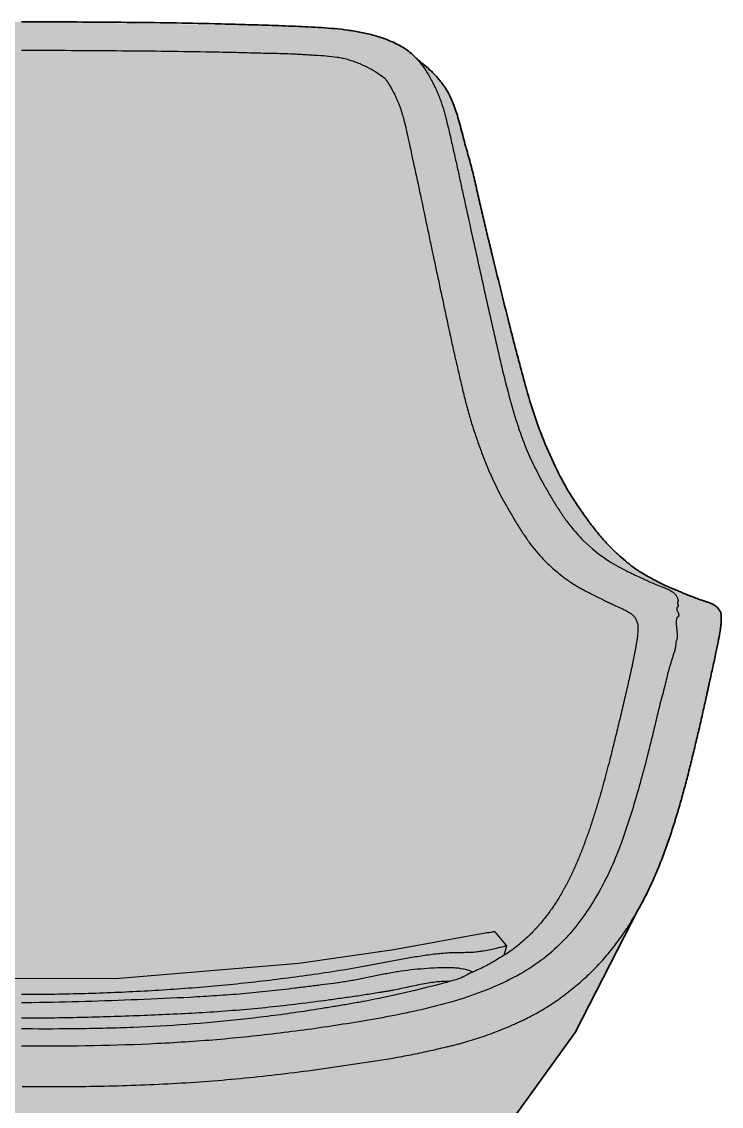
# Model space of a CAD drawing. Header units: millimetres. Extents: x 0 to 1796, y -1115 to 893.
# Drawn here: x 407.1 to 725.6, y 398.9 to 892.6 of the extents above; entities that cross this region are included whole.
import ezdxf

# ---------------------------------------------------------------- set-up
doc = ezdxf.new("R2010")
doc.units = ezdxf.units.MM
doc.layers.add('Blocks', color=7, linetype='Continuous')
doc.layers.add('Blocks$Fill', color=7, linetype='Continuous', true_color=0xffffff)
doc.layers.add('Blocks$Inner', color=7, linetype='Continuous', lineweight=25, true_color=0x007f00)
doc.layers.add('Blocks$Outline', color=7, linetype='Continuous', lineweight=35, true_color=0xff3f3f)

# ---------------------------------------------------------------- blocks, each defined once
blk = doc.blocks.new('Little Giraffe Lounge Chair Front')
at = {"layer": 'Blocks$Fill'}
blk.add_hatch(color=256, dxfattribs=at).paths.add_polyline_path([(676.35, 2.75), (676.36, 2.75), (676.36, 2.75), (676.36, 2.74), (676.36, 2.74), (676.36, 2.73), (676.36, 2.73), (676.36, 2.73), (676.36, 2.72), (676.36, 2.72), (676.36, 2.71), (676.36, 2.7), (676.36, 2.7), (676.36, 2.69), (676.36, 2.68), (676.36, 2.68), (676.35, 2.67), (676.35, 2.66), (676.35, 2.66), (676.35, 2.65), (676.34, 2.64), (676.34, 2.64), (676.34, 2.63), (676.34, 2.62), (676.33, 2.62), (676.33, 2.61), (676.32, 2.6), (676.32, 2.6), (676.32, 2.59), (676.31, 2.58), (676.31, 2.57), (676.3, 2.57), (676.29, 2.56), (676.29, 2.55), (676.28, 2.54), (676.27, 2.54), (676.27, 2.53), (676.25, 2.51), (676.24, 2.5), (676.22, 2.48), (676.2, 2.47), (676.18, 2.45), (676.16, 2.44), (676.14, 2.42), (676.12, 2.4), (676.1, 2.39), (676.07, 2.37), (676.02, 2.34), (675.96, 2.3), (675.9, 2.27), (675.83, 2.23), (675.76, 2.19), (675.68, 2.16), (675.51, 2.08), (675.32, 2), (675.11, 1.93), (674.89, 1.85), (674.65, 1.76), (674.11, 1.6), (673.52, 1.44), (672.87, 1.27), (672.19, 1.12), (671.48, 0.97), (670.03, 0.69), (668.6, 0.47), (667.46, 0.31), (666.27, 0.18), (665.1, 0.07), (663.98, 0), (663.2, -0.02), (662.84, -0.03), (662.51, -0.02), (662.19, -0.02), (661.91, 0), (661.65, 0.02), (661.53, 0.03), (661.41, 0.05), (661.3, 0.06), (661.21, 0.08), (661.11, 0.1), (661.03, 0.12), (660.99, 0.13), (660.95, 0.14), (660.91, 0.15), (660.88, 0.16), (660.84, 0.17), (660.81, 0.18), (660.78, 0.19), (660.75, 0.2), (660.73, 0.22), (660.7, 0.23), (660.69, 0.23), (660.68, 0.24), (660.67, 0.25), (660.66, 0.25), (660.65, 0.26), (660.64, 0.27), (660.63, 0.27), (660.62, 0.28), (660.61, 0.29), (660.61, 0.29), (660.6, 0.3), (660.59, 0.31), (660.58, 0.31), (660.58, 0.32), (660.57, 0.33), (660.57, 0.33), (660.57, 0.33), (660.56, 0.34), (660.56, 0.34), (660.56, 0.34), (660.56, 0.35), (660.55, 0.35), (660.55, 0.35), (660.55, 0.36), (660.55, 0.36), (660.54, 0.36), (660.54, 0.37), (660.54, 0.37), (660.54, 0.38), (660.54, 0.38), (660.54, 0.38), (660.53, 0.39), (660.53, 0.39), (660.53, 0.39), (660.53, 0.4), (660.53, 0.4), (660.53, 0.4), (660.53, 0.41), (660.53, 0.41), (660.53, 0.42), (660.53, 0.42), (660.53, 0.43), (660.52, 0.43), (612.18, 332.28), (611.31, 336.67), (610.09, 340.81), (608.57, 344.55), (606.85, 347.79), (604.98, 350.49), (603.07, 352.58), (601.21, 354.07), (597.88, 355.55), (596.31, 355.68), (594.47, 355.21), (530.4, 335.36), (576.87, 335.38), (579.06, 335.55), (582.5, 335.29), (586.96, 334.08), (592.66, 330.92), (598, 325.86), (602.65, 318.91), (606.31, 310.17), (608.65, 300.1), (653.67, 3.17), (653.67, 3.16), (653.67, 3.15), (653.67, 3.14), (653.67, 3.13), (653.67, 3.12), (653.67, 3.11), (653.67, 3.1), (653.67, 3.1), (653.67, 3.09), (653.67, 3.08), (653.67, 3.07), (653.67, 3.06), (653.67, 3.05), (653.66, 3.04), (653.66, 3.03), (653.66, 3.02), (653.66, 3.01), (653.65, 3), (653.65, 2.99), (653.65, 2.98), (653.64, 2.97), (653.64, 2.96), (653.63, 2.95), (653.63, 2.94), (653.62, 2.93), (653.62, 2.92), (653.61, 2.91), (653.61, 2.9), (653.6, 2.89), (653.59, 2.88), (653.58, 2.86), (653.57, 2.84), (653.55, 2.82), (653.53, 2.8), (653.51, 2.78), (653.49, 2.76), (653.47, 2.73), (653.45, 2.71), (653.43, 2.69), (653.4, 2.67), (653.38, 2.65), (653.35, 2.62), (653.32, 2.6), (653.27, 2.55), (653.2, 2.51), (653.13, 2.46), (653.06, 2.41), (652.98, 2.36), (652.89, 2.32), (652.81, 2.27), (652.71, 2.22), (652.51, 2.12), (652.29, 2.02), (652.05, 1.91), (651.79, 1.81), (651.52, 1.71), (651.23, 1.61), (650.93, 1.51), (650.29, 1.32), (649.6, 1.13), (648.89, 0.96), (648.16, 0.8), (647.43, 0.65), (646.71, 0.52), (646, 0.41), (644.79, 0.24), (643.52, 0.11), (642.9, 0.07), (642.3, 0.03), (641.75, 0.01), (641.25, 0), (640.91, 0), (640.58, 0.01), (640.25, 0.02), (639.94, 0.04), (639.63, 0.07), (639.35, 0.11), (639.21, 0.13), (639.08, 0.15), (638.95, 0.18), (638.84, 0.2), (638.72, 0.23), (638.61, 0.26), (638.51, 0.29), (638.42, 0.32), (638.38, 0.33), (638.33, 0.35), (638.29, 0.37), (638.25, 0.38), (638.22, 0.4), (638.18, 0.42), (638.15, 0.44), (638.12, 0.46), (638.09, 0.47), (638.06, 0.49), (638.05, 0.5), (638.03, 0.51), (638.02, 0.52), (638.01, 0.53), (638, 0.54), (637.99, 0.55), (637.97, 0.56), (637.96, 0.57), (637.95, 0.58), (637.94, 0.59), (637.94, 0.6), (637.93, 0.61), (637.92, 0.62), (637.91, 0.63), (637.9, 0.64), (637.9, 0.65), (637.89, 0.66), (637.89, 0.67), (637.88, 0.68), (637.88, 0.69), (637.87, 0.69), (637.87, 0.7), (637.87, 0.7), (637.87, 0.71), (637.86, 0.71), (637.86, 0.72), (637.86, 0.72), (637.86, 0.73), (637.86, 0.73), (637.86, 0.74), (637.85, 0.74), (637.85, 0.75), (637.85, 0.75), (637.85, 0.76), (637.85, 0.76), (637.85, 0.77), (592.83, 297.7), (591.4, 304.23), (589.23, 310), (587.59, 313.02), (585.82, 315.49), (584.03, 317.35), (582.3, 318.62), (579.16, 319.43), (577.68, 319.44), (498.82, 319.37), (498.71, 319.37), (498.59, 319.37), (498.47, 319.38), (498.36, 319.39), (498.24, 319.4), (498.13, 319.41), (498.01, 319.43), (497.9, 319.45), (497.73, 319.48), (497.57, 319.52), (497.47, 319.54), (497.37, 319.57), (497.28, 319.6), (497.18, 319.63), (497.08, 319.66), (496.99, 319.7), (496.89, 319.73), (496.8, 319.77), (496.7, 319.81), (496.61, 319.85), (496.51, 319.89), (496.42, 319.94), (496.23, 320.04), (496.04, 320.14), (495.86, 320.25), (495.67, 320.37), (495.49, 320.5), (495.31, 320.63), (495.13, 320.77), (494.95, 320.92), (494.77, 321.08), (494.59, 321.24), (494.36, 321.17), (494.21, 321.12), (494.06, 321.08), (493.91, 321.04), (493.75, 321), (493.6, 320.97), (493.45, 320.94), (493.29, 320.91), (493.14, 320.89), (492.98, 320.87), (492.83, 320.85), (492.67, 320.83), (492.52, 320.82), (492.36, 320.81), (492.21, 320.81), (492.05, 320.8), (491.9, 320.8), (491.65, 320.81), (491.39, 320.83), (491.13, 320.85), (490.88, 320.88), (490.62, 320.92), (490.36, 320.97), (490.11, 321.03), (489.86, 321.09), (489.69, 321.14), (489.52, 321.19), (489.35, 321.25), (489.17, 321.31), (488.91, 321.41), (488.66, 321.52), (488.41, 321.64), (488.16, 321.77), (487.8, 321.99), (487.65, 322.08), (487.5, 322.18), (487.36, 322.28), (487.21, 322.38), (487.07, 322.49), (486.92, 322.61), (486.63, 322.85), (486.48, 322.98), (486.34, 323.11), (486.19, 323.25), (486.05, 323.4), (485.91, 323.55), (485.77, 323.71), (485.64, 323.87), (485.51, 324.03), (485.38, 324.2), (485.26, 324.36), (485.14, 324.53), (485.03, 324.7), (484.93, 324.87), (484.83, 325.04), (484.74, 325.21), (484.62, 325.43), (484.52, 325.65), (484.41, 325.88), (484.32, 326.12), (484.23, 326.36), (484.15, 326.61), (484.07, 326.86), (484.01, 327.12), (483.95, 327.38), (483.9, 327.65), (483.85, 327.92), (483.82, 328.19), (483.8, 328.46), (483.78, 328.74), (483.78, 329.02), (483.78, 329.3), (483.74, 329.62), (483.71, 329.93), (483.7, 330.24), (483.69, 330.56), (483.69, 330.87), (483.71, 331.18), (483.73, 331.49), (483.76, 331.8), (483.8, 332.1), (483.85, 332.4), (483.91, 332.7), (483.98, 332.99), (484.05, 333.28), (484.14, 333.56), (484.22, 333.84), (484.32, 334.11), (407.02, 334.05), (329.72, 334.11), (329.82, 333.84), (329.91, 333.56), (329.99, 333.28), (330.06, 332.99), (330.13, 332.7), (330.19, 332.4), (330.24, 332.1), (330.28, 331.8), (330.31, 331.49), (330.34, 331.18), (330.35, 330.87), (330.35, 330.56), (330.35, 330.24), (330.33, 329.93), (330.3, 329.62), (330.26, 329.3), (330.27, 329.02), (330.26, 328.74), (330.25, 328.46), (330.22, 328.19), (330.19, 327.92), (330.15, 327.65), (330.1, 327.38), (330.04, 327.12), (329.97, 326.86), (329.89, 326.61), (329.81, 326.36), (329.72, 326.12), (329.63, 325.88), (329.53, 325.65), (329.42, 325.43), (329.31, 325.21), (329.21, 325.04), (329.12, 324.87), (329.01, 324.7), (328.9, 324.53), (328.78, 324.36), (328.66, 324.2), (328.54, 324.03), (328.41, 323.87), (328.27, 323.71), (328.13, 323.55), (327.99, 323.4), (327.85, 323.25), (327.7, 323.11), (327.56, 322.98), (327.41, 322.85), (327.12, 322.61), (326.98, 322.49), (326.83, 322.38), (326.69, 322.28), (326.54, 322.18), (326.39, 322.08), (326.25, 321.99), (325.88, 321.77), (325.63, 321.64), (325.38, 321.52), (325.13, 321.41), (324.87, 321.31), (324.69, 321.25), (324.52, 321.19), (324.35, 321.14), (324.18, 321.09), (323.93, 321.03), (323.68, 320.97), (323.42, 320.92), (323.17, 320.88), (322.91, 320.85), (322.65, 320.83), (322.4, 320.81), (322.14, 320.8), (321.99, 320.8), (321.84, 320.81), (321.68, 320.81), (321.53, 320.82), (321.37, 320.83), (321.22, 320.85), (321.06, 320.87), (320.91, 320.89), (320.75, 320.91), (320.6, 320.94), (320.44, 320.97), (320.29, 321), (320.14, 321.04), (319.98, 321.08), (319.83, 321.12), (319.68, 321.17), (319.45, 321.24), (319.27, 321.08), (319.09, 320.92), (318.91, 320.77), (318.73, 320.63), (318.55, 320.5), (318.37, 320.37), (318.18, 320.25), (318, 320.14), (317.81, 320.04), (317.63, 319.94), (317.53, 319.89), (317.44, 319.85), (317.34, 319.81), (317.25, 319.77), (317.15, 319.73), (317.06, 319.7), (316.96, 319.66), (316.86, 319.63), (316.77, 319.6), (316.67, 319.57), (316.57, 319.54), (316.48, 319.52), (316.31, 319.48), (316.15, 319.45), (316.03, 319.43), (315.92, 319.41), (315.8, 319.4), (315.68, 319.39), (315.57, 319.38), (315.45, 319.37), (315.34, 319.37), (315.22, 319.37), (236.36, 319.44), (234.89, 319.43), (231.74, 318.62), (230.01, 317.35), (228.22, 315.49), (226.46, 313.02), (224.82, 310), (222.64, 304.23), (221.21, 297.7), (176.19, 0.77), (176.19, 0.76), (176.19, 0.76), (176.19, 0.75), (176.19, 0.75), (176.19, 0.74), (176.19, 0.74), (176.18, 0.73), (176.18, 0.73), (176.18, 0.72), (176.18, 0.72), (176.18, 0.71), (176.18, 0.71), (176.17, 0.7), (176.17, 0.7), (176.17, 0.69), (176.17, 0.69), (176.16, 0.68), (176.16, 0.67), (176.15, 0.66), (176.14, 0.65), (176.14, 0.64), (176.13, 0.63), (176.12, 0.62), (176.12, 0.61), (176.11, 0.6), (176.1, 0.59), (176.09, 0.58), (176.08, 0.57), (176.07, 0.56), (176.06, 0.55), (176.05, 0.54), (176.03, 0.53), (176.02, 0.52), (176.01, 0.51), (176, 0.5), (175.98, 0.49), (175.96, 0.47), (175.93, 0.46), (175.89, 0.44), (175.86, 0.42), (175.83, 0.4), (175.79, 0.38), (175.75, 0.37), (175.71, 0.35), (175.67, 0.33), (175.62, 0.32), (175.53, 0.29), (175.43, 0.26), (175.32, 0.23), (175.21, 0.2), (175.09, 0.18), (174.96, 0.15), (174.83, 0.13), (174.7, 0.11), (174.41, 0.07), (174.11, 0.04), (173.79, 0.02), (173.46, 0.01), (173.13, 0), (172.79, 0), (172.29, 0.01), (171.74, 0.03), (171.15, 0.07), (170.53, 0.11), (169.26, 0.24), (168.05, 0.41), (167.34, 0.52), (166.61, 0.65), (165.88, 0.8), (165.15, 0.96), (164.44, 1.13), (163.76, 1.32), (163.11, 1.51), (162.81, 1.61), (162.52, 1.71), (162.25, 1.81), (161.99, 1.91), (161.75, 2.02), (161.53, 2.12), (161.33, 2.22), (161.24, 2.27), (161.15, 2.32), (161.06, 2.36), (160.99, 2.41), (160.91, 2.46), (160.84, 2.51), (160.78, 2.55), (160.72, 2.6), (160.69, 2.62), (160.66, 2.65), (160.64, 2.67), (160.61, 2.69), (160.59, 2.71), (160.57, 2.73), (160.55, 2.76), (160.53, 2.78), (160.51, 2.8), (160.49, 2.82), (160.48, 2.84), (160.46, 2.86), (160.45, 2.88), (160.44, 2.89), (160.44, 2.9), (160.43, 2.91), (160.42, 2.92), (160.42, 2.93), (160.41, 2.94), (160.41, 2.95), (160.41, 2.96), (160.4, 2.97), (160.4, 2.98), (160.39, 2.99), (160.39, 3), (160.39, 3.01), (160.38, 3.02), (160.38, 3.03), (160.38, 3.04), (160.38, 3.05), (160.38, 3.06), (160.37, 3.07), (160.37, 3.08), (160.37, 3.09), (160.37, 3.1), (160.37, 3.1), (160.37, 3.11), (160.37, 3.12), (160.37, 3.13), (160.37, 3.14), (160.37, 3.15), (160.37, 3.16), (160.37, 3.17), (205.39, 300.1), (207.73, 310.17), (211.39, 318.91), (216.04, 325.86), (221.38, 330.92), (227.08, 334.08), (231.54, 335.29), (234.98, 335.55), (237.17, 335.38), (283.64, 335.36), (219.57, 355.21), (217.73, 355.68), (216.17, 355.55), (212.83, 354.07), (210.97, 352.58), (209.07, 350.49), (207.19, 347.79), (205.47, 344.55), (203.96, 340.81), (202.73, 336.67), (201.87, 332.28), (153.52, 0.43), (153.52, 0.43), (153.52, 0.42), (153.52, 0.42), (153.51, 0.41), (153.51, 0.41), (153.51, 0.4), (153.51, 0.4), (153.51, 0.4), (153.51, 0.39), (153.51, 0.39), (153.51, 0.39), (153.51, 0.38), (153.5, 0.38), (153.5, 0.38), (153.5, 0.37), (153.5, 0.37), (153.5, 0.36), (153.5, 0.36), (153.49, 0.36), (153.49, 0.35), (153.49, 0.35), (153.49, 0.35), (153.48, 0.34), (153.48, 0.34), (153.48, 0.34), (153.48, 0.33), (153.47, 0.33), (153.47, 0.33), (153.47, 0.32), (153.46, 0.31), (153.45, 0.31), (153.44, 0.3), (153.44, 0.29), (153.43, 0.29), (153.42, 0.28), (153.41, 0.27), (153.4, 0.27), (153.39, 0.26), (153.38, 0.25), (153.37, 0.25), (153.36, 0.24), (153.35, 0.23), (153.34, 0.23), (153.31, 0.22), (153.29, 0.2), (153.26, 0.19), (153.23, 0.18), (153.2, 0.17), (153.17, 0.16), (153.13, 0.15), (153.09, 0.14), (153.06, 0.13), (153.02, 0.12), (152.93, 0.1), (152.84, 0.08), (152.74, 0.06), (152.63, 0.05), (152.52, 0.03), (152.4, 0.02), (152.14, 0), (151.85, -0.02), (151.53, -0.02), (151.2, -0.03), (150.84, -0.02), (150.06, 0), (148.95, 0.07), (147.77, 0.18), (146.59, 0.31), (145.44, 0.47), (144.01, 0.69), (142.56, 0.97), (141.85, 1.12), (141.17, 1.27), (140.53, 1.44), (139.93, 1.6), (139.4, 1.76), (139.15, 1.85), (138.93, 1.93), (138.72, 2), (138.53, 2.08), (138.36, 2.16), (138.29, 2.19), (138.21, 2.23), (138.15, 2.27), (138.08, 2.3), (138.02, 2.34), (137.97, 2.37), (137.95, 2.39), (137.92, 2.4), (137.9, 2.42), (137.88, 2.44), (137.86, 2.45), (137.84, 2.47), (137.82, 2.48), (137.8, 2.5), (137.79, 2.51), (137.77, 2.53), (137.77, 2.54), (137.76, 2.54), (137.75, 2.55), (137.75, 2.56), (137.74, 2.57), (137.74, 2.57), (137.73, 2.58), (137.73, 2.59), (137.72, 2.6), (137.72, 2.6), (137.71, 2.61), (137.71, 2.62), (137.71, 2.62), (137.7, 2.63), (137.7, 2.64), (137.7, 2.64), (137.7, 2.65), (137.69, 2.66), (137.69, 2.66), (137.69, 2.67), (137.69, 2.68), (137.69, 2.68), (137.69, 2.69), (137.68, 2.7), (137.68, 2.7), (137.68, 2.71), (137.68, 2.72), (137.68, 2.72), (137.68, 2.73), (137.68, 2.73), (137.68, 2.73), (137.69, 2.74), (137.69, 2.74), (137.69, 2.75), (137.69, 2.75), (137.69, 2.75), (186.01, 334.43), (188.27, 344.34), (191.76, 352.93), (196.15, 359.93), (201.14, 365.24), (206.64, 368.97), (208.6, 369.69), (187.7, 387.3), (155.03, 432.48), (126.27, 488.47), (124.95, 490.87), (123.27, 494.06), (120.96, 498.79), (118.6, 504.03), (117.15, 507.48), (114.49, 514.3), (113.26, 517.7), (110.94, 524.53), (107.68, 535.1), (104.78, 545.56), (97.88, 573.89), (90.48, 607.45), (89.49, 612.46), (89.14, 614.42), (88.89, 616.05), (88.72, 617.41), (88.61, 618.55), (88.54, 619.51), (88.51, 620.35), (88.49, 621.85), (88.49, 622.19), (88.5, 622.35), (88.5, 622.5), (88.51, 622.64), (88.53, 622.77), (88.54, 622.89), (88.56, 623.01), (88.57, 623.12), (88.59, 623.22), (88.62, 623.31), (88.64, 623.4), (88.65, 623.44), (88.67, 623.48), (88.68, 623.52), (88.69, 623.56), (88.71, 623.6), (88.72, 623.63), (88.74, 623.67), (88.75, 623.7), (88.78, 623.77), (88.82, 623.83), (88.85, 623.89), (88.88, 623.94), (89.16, 624.38), (89.23, 624.49), (89.3, 624.61), (89.5, 624.98), (89.58, 625.1), (89.65, 625.22), (89.72, 625.33), (89.8, 625.44), (89.88, 625.54), (89.96, 625.64), (90.05, 625.74), (90.13, 625.84), (90.22, 625.93), (90.31, 626.02), (90.4, 626.11), (90.49, 626.2), (90.59, 626.28), (90.69, 626.37), (90.79, 626.45), (90.99, 626.61), (91.21, 626.76), (91.43, 626.92), (91.54, 626.99), (91.66, 627.06), (91.78, 627.13), (91.9, 627.2), (92.03, 627.27), (92.15, 627.33), (92.97, 627.71), (93.56, 627.98), (93.88, 628.11), (94.04, 628.18), (94.21, 628.24), (94.56, 628.36), (96.1, 628.87), (98.94, 629.82), (99.48, 630.01), (103.91, 631.69), (104.66, 631.99), (107.96, 633.44), (112.01, 635.11), (113.13, 635.61), (114.3, 636.15), (116.77, 637.36), (119.46, 638.76), (122.39, 640.37), (123.93, 641.26), (125.51, 642.24), (127.14, 643.31), (127.96, 643.88), (128.79, 644.49), (129.63, 645.12), (130.47, 645.78), (132.17, 647.18), (133.91, 648.7), (135.69, 650.31), (137.51, 652.03), (139.36, 653.85), (141.21, 655.79), (143.07, 657.84), (144.91, 660.02), (146.72, 662.31), (150.36, 667.19), (152.2, 669.77), (154.02, 672.45), (155.83, 675.22), (157.6, 678.08), (159.31, 681.03), (160.97, 684.06), (162.58, 687.17), (164.15, 690.35), (167.16, 696.91), (170.01, 703.71), (171.36, 707.2), (172.65, 710.74), (173.87, 714.34), (175.03, 717.98), (177.2, 725.38), (194.69, 794.36), (202, 825.48), (203.54, 831.24), (207.25, 844.95), (208.35, 848.91), (208.95, 850.86), (209.58, 852.77), (210.27, 854.65), (210.63, 855.57), (211, 856.48), (211.39, 857.37), (211.8, 858.25), (212.22, 859.12), (212.66, 859.97), (213.12, 860.8), (213.6, 861.61), (214.1, 862.4), (214.62, 863.17), (215.17, 863.93), (215.73, 864.67), (216.31, 865.41), (216.9, 866.14), (217.51, 866.85), (218.14, 867.56), (218.78, 868.26), (219.44, 868.95), (220.33, 869.85), (221.25, 870.73), (221.97, 871.39), (222.69, 872.03), (224.19, 873.29), (225.38, 874.23), (226.61, 875.15), (227.2, 875.8), (227.83, 876.45), (228.39, 876.99), (228.97, 877.53), (229.57, 878.06), (230.2, 878.58), (230.84, 879.08), (231.5, 879.56), (232.17, 880.03), (232.84, 880.48), (233.5, 880.9), (234.17, 881.3), (234.83, 881.67), (235.5, 882.03), (236.82, 882.71), (238.14, 883.33), (239.47, 883.9), (240.81, 884.44), (242.17, 884.95), (243.55, 885.42), (244.96, 885.87), (246.39, 886.29), (247.85, 886.68), (249.33, 887.05), (250.83, 887.4), (252.35, 887.71), (255.39, 888.27), (258.42, 888.72), (261.43, 889.09), (264.43, 889.4), (270.46, 889.87), (294.53, 890.92), (407.02, 892.57), (525.58, 890.71), (543.58, 889.87), (549.61, 889.4), (552.61, 889.09), (555.62, 888.72), (558.66, 888.27), (561.7, 887.71), (563.21, 887.4), (564.71, 887.05), (566.19, 886.68), (567.65, 886.29), (569.08, 885.87), (570.49, 885.42), (571.87, 884.95), (573.23, 884.44), (574.57, 883.9), (575.9, 883.33), (577.23, 882.71), (578.55, 882.03), (579.21, 881.67), (579.87, 881.3), (580.54, 880.9), (581.21, 880.48), (581.88, 880.03), (582.54, 879.56), (583.2, 879.08), (583.85, 878.58), (584.47, 878.06), (585.07, 877.53), (585.66, 876.99), (586.22, 876.45), (586.84, 875.8), (587.44, 875.15), (588.66, 874.23), (589.86, 873.29), (591.35, 872.03), (592.07, 871.39), (592.79, 870.73), (593.71, 869.85), (594.61, 868.95), (595.26, 868.26), (595.91, 867.56), (596.53, 866.85), (597.14, 866.14), (597.74, 865.41), (598.32, 864.67), (598.88, 863.93), (599.42, 863.17), (599.94, 862.4), (600.44, 861.61), (600.92, 860.8), (601.38, 859.97), (601.82, 859.12), (602.25, 858.25), (602.65, 857.37), (603.04, 856.48), (603.42, 855.57), (603.78, 854.65), (604.46, 852.77), (605.09, 850.86), (605.69, 848.91), (606.8, 844.95), (611.04, 829.33), (612.04, 825.48), (630.78, 748.09), (636.84, 725.38), (639.01, 717.98), (640.17, 714.34), (641.39, 710.74), (642.68, 707.2), (644.03, 703.71), (646.89, 696.91), (649.9, 690.35), (651.46, 687.17), (653.07, 684.06), (654.73, 681.03), (656.44, 678.08), (658.21, 675.22), (660.02, 672.45), (661.85, 669.77), (665.51, 664.7), (667.32, 662.31), (669.14, 660.02), (670.98, 657.84), (672.83, 655.79), (674.69, 653.85), (676.53, 652.03), (678.35, 650.31), (680.13, 648.7), (681.87, 647.18), (683.57, 645.78), (684.41, 645.12), (685.25, 644.49), (686.08, 643.88), (686.9, 643.31), (688.53, 642.24), (690.12, 641.26), (691.66, 640.37), (694.58, 638.76), (697.27, 637.36), (699.74, 636.15), (700.91, 635.61), (702.03, 635.11), (706.08, 633.44), (709.38, 631.99), (710.13, 631.69), (714.57, 630.01), (715.1, 629.82), (718.35, 628.73), (719.49, 628.36), (719.83, 628.24), (720, 628.18), (720.16, 628.11), (720.48, 627.98), (721.62, 627.46), (721.89, 627.33), (722.02, 627.27), (722.14, 627.2), (722.26, 627.13), (722.38, 627.06), (722.5, 626.99), (722.61, 626.92), (722.84, 626.76), (723.05, 626.61), (723.25, 626.45), (723.35, 626.37), (723.45, 626.28), (723.55, 626.2), (723.64, 626.11), (723.73, 626.02), (723.82, 625.93), (723.91, 625.84), (724, 625.74), (724.08, 625.64), (724.16, 625.54), (724.24, 625.44), (724.32, 625.33), (724.39, 625.22), (724.47, 625.1), (724.54, 624.98), (724.74, 624.61), (724.81, 624.49), (724.88, 624.38), (725.16, 623.94), (725.19, 623.89), (725.23, 623.83), (725.26, 623.77), (725.29, 623.7), (725.3, 623.67), (725.32, 623.63), (725.33, 623.6), (725.35, 623.56), (725.36, 623.52), (725.38, 623.48), (725.39, 623.44), (725.4, 623.4), (725.43, 623.31), (725.45, 623.22), (725.47, 623.12), (725.49, 623.01), (725.5, 622.89), (725.52, 622.77), (725.53, 622.64), (725.54, 622.5), (725.55, 622.35), (725.55, 622.19), (725.54, 621.11), (725.53, 620.35), (725.5, 619.51), (725.44, 618.55), (725.33, 617.41), (725.15, 616.05), (724.9, 614.42), (724.56, 612.46), (718.52, 584.37), (711.05, 552.5), (707.37, 538.61), (704.21, 528), (703.1, 524.53), (700.79, 517.7), (698.26, 510.9), (696.18, 505.76), (693.92, 500.62), (692.37, 497.31), (690.77, 494.06), (689.1, 490.87), (687.78, 488.47), (659.01, 432.48), (626.34, 387.3), (605.45, 369.69), (607.4, 368.97), (612.9, 365.24), (617.9, 359.93), (622.28, 352.93), (625.77, 344.34), (628.03, 334.43)], flags=0)
at = {"layer": 'Blocks$Inner'}
for p, q in [((622.4, 478.36), (627.73, 471.99)), ((627.73, 471.96), (626.59, 467.62))]:
    blk.add_line(p, q, dxfattribs=at)
for points in [[(693.08, 498.79), (659.01, 432.48), (626.34, 387.3), (605.45, 369.69)], [(619.71, 478.06), (576.52, 470.09), (533.26, 463.86), (449.58, 456.98), (407.02, 457.03), (364.46, 456.98), (280.79, 463.86), (237.53, 470.09), (194.33, 478.06)]]:
    blk.add_lwpolyline(points, dxfattribs=at)
for points in [[(407.02, 892.57), (409.48, 892.56), (411.93, 892.55), (414.39, 892.54)], [(407.02, 879.68), (409.39, 879.67), (411.75, 879.65), (414.13, 879.62)], [(588.22, 874.24), (589.24, 873), (591.15, 870.33), (592.65, 867.7), (593.37, 866.37)], [(593.37, 866.37), (593.76, 865.65), (594.47, 864.28), (595.46, 862.25), (596.4, 860.19), (597.02, 858.73), (597.33, 857.93)], [(575.94, 861.2), (576.52, 860.09), (577.63, 857.82), (578.64, 855.43), (579.12, 854.21)], [(600.13, 848.82), (600.16, 848.71), (600.22, 848.5), (600.28, 848.28), (600.3, 848.17)], [(705.91, 626.7), (705.92, 626.64), (705.92, 626.51), (705.87, 626.39), (705.84, 626.32)], [(687.53, 617.96), (687.55, 617.72), (687.58, 617.24), (687.6, 616.72), (687.61, 616.45)], [(705.47, 621.59), (705.29, 621.3), (705.04, 620.64), (704.98, 619.91), (704.98, 619.52)], [(704.98, 619.52), (705, 618.52), (705.22, 616.51), (705.41, 614.42), (705.46, 613.33)], [(687.51, 614.61), (687.48, 614.23), (687.42, 613.44), (687.34, 612.6), (687.29, 612.17)], [(703.86, 605.05), (703.74, 604.55), (703.46, 603.52), (702.93, 601.86), (702.35, 600.16), (702.03, 599.04), (701.87, 598.49)], [(701.87, 598.49), (701.53, 597.29), (700.88, 594.88), (700.32, 592.43), (700.07, 591.2)], [(683.74, 594.07), (683.49, 592.97), (682.99, 590.77), (682.47, 588.52), (682.21, 587.39)], [(700.07, 591.2), (699.75, 589.88), (699.05, 587.2), (697.91, 583.04), (696.81, 578.85), (696.18, 576.06), (695.87, 574.65)], [(682.21, 587.39), (681.62, 584.83), (680.41, 579.63), (679.14, 574.33), (678.5, 571.67)], [(695.87, 574.65), (695.23, 571.98), (693.94, 566.62), (692.59, 561.24), (691.91, 558.54)], [(678.5, 571.67), (677.87, 569.07), (676.59, 563.84), (675.26, 558.59), (674.59, 555.98)], [(627.73, 471.99), (627.73, 471.99), (627.73, 471.99), (627.73, 471.99)], [(407.02, 449.94), (408.67, 449.94), (410.33, 449.94), (412.01, 449.95)], [(412.03, 446.08), (410.33, 446.07), (408.66, 446.06), (407.02, 446.05)], [(407.02, 439.14), (408.71, 439.14), (410.4, 439.14), (412.09, 439.15)], [(407.17, 426.32), (407.12, 426.32), (407.07, 426.32), (407.02, 426.32)]]:
    blk.add_open_spline(points, degree=3, dxfattribs=at)
for points, knots in [([(414.39, 892.54), (421.17, 892.52), (434.7, 892.43), (454.92, 892.29), (475.04, 892.05), (492.5, 891.69), (507.34, 891.3), (517.49, 890.99), (525.59, 890.71), (531.6, 890.48), (537.53, 890.22), (543.59, 889.89), (549.62, 889.43), (555.6, 888.78), (561.71, 887.79), (567.73, 886.35), (572.35, 884.83), (575.91, 883.36), (578.54, 882.07), (581.2, 880.55), (583.9, 878.61), (586.27, 876.47), (587.63, 874.96), (588.22, 874.24)], [44.195252, 44.195252, 44.195252, 44.195252, 44.306363, 44.417474, 44.528585, 44.639696, 44.709141, 44.778585, 44.813308, 44.84803, 44.882752, 44.917474, 44.952196, 44.986919, 45.021641, 45.056363, 45.091085, 45.108446, 45.125808, 45.143169, 45.16053, 45.177891, 45.195252, 45.195252, 45.195252, 45.195252]), ([(414.13, 879.62), (421.02, 879.59), (434.77, 879.49), (455.34, 879.37), (475.73, 879.17), (492.62, 878.87), (505.96, 878.61), (514.26, 878.37), (520.88, 878.22), (525.84, 878.12), (529.96, 877.99), (533.25, 877.83), (535.72, 877.66), (538.2, 877.5), (541.54, 877.32), (545.74, 877.08), (549.87, 876.64), (553.07, 876.06), (555.4, 875.47), (557.66, 874.75), (560.63, 873.66), (565.66, 871.42), (569.7, 868.91), (572.27, 866.98)], [-142.355792, -142.355792, -142.355792, -142.355792, -142.230792, -142.105792, -141.980792, -141.855792, -141.793292, -141.730792, -141.699542, -141.668292, -141.637042, -141.621417, -141.605792, -141.590167, -141.574542, -141.543292, -141.512042, -141.496417, -141.480792, -141.465167, -141.449542, -141.418292, -141.355792, -141.355792, -141.355792, -141.355792]), ([(717.94, 628.87), (717.8, 628.92), (717.38, 629.07), (716.63, 629.34), (715.64, 629.64), (714.58, 630), (713.46, 630.44), (712.24, 630.93), (710.88, 631.4), (709.4, 631.96), (707.83, 632.67), (706.12, 633.44), (704.18, 634.22), (702.06, 635.09), (699.01, 636.46), (694.74, 638.64), (689.65, 641.44), (685.26, 644.4), (681.9, 647.11), (678.38, 650.25), (674.69, 653.77), (671.59, 657.1), (669.13, 660), (667.32, 662.29), (665.52, 664.69), (663.07, 668), (660.01, 672.39), (656.4, 678.02), (651.92, 686), (646.79, 696.75), (641.2, 710.6), (637.49, 722.85), (634.8, 732.9), (632.78, 740.48), (630.76, 748.08), (628.19, 758.28), (625.03, 771.12), (621.85, 784.03), (619.35, 794.37), (617.77, 800.81), (616.54, 805.99), (615.36, 811.19), (613.91, 817.71), (612.39, 824.2), (611.22, 828.69), (610.51, 831.24), (609.95, 833.14), (609.4, 835.05), (608.69, 837.65), (607.5, 842.28), (605.77, 848.97), (603.63, 855.35), (601.71, 859.43), (600.46, 861.62), (599.43, 863.18), (598.33, 864.68), (596.76, 866.63), (594.93, 868.66), (593.41, 870.15), (592.79, 870.73), (591.85, 871.61), (590.87, 872.47), (589.86, 873.29), (589.07, 873.93), (588.26, 874.55), (587.44, 875.15)], [0.5087719, 0.5087719, 0.5087719, 0.5087719, 0.5120516, 0.5186306, 0.5252095, 0.5317885, 0.5383674, 0.5449464, 0.5515253, 0.5581043, 0.5646832, 0.5712622, 0.5778411, 0.5844201, 0.590999, 0.6041569, 0.6173148, 0.6238937, 0.6304727, 0.6370516, 0.6436306, 0.6502095, 0.653499, 0.6567885, 0.6600779, 0.6633674, 0.6699464, 0.6765253, 0.6831043, 0.6962622, 0.7094201, 0.7225779, 0.7291569, 0.7357358, 0.7423148, 0.7488937, 0.7620516, 0.7752095, 0.7817885, 0.7883674, 0.7916569, 0.7949464, 0.8015253, 0.8081043, 0.8113937, 0.8130385, 0.8146832, 0.8163279, 0.8179727, 0.8212622, 0.8278411, 0.8344201, 0.8377095, 0.8393543, 0.840999, 0.8426437, 0.8442885, 0.8475779, 0.8497709, 0.8497709, 0.8497709, 0.8530933, 0.8530933, 0.8530933, 0.8556725, 0.8556725, 0.8556725, 0.8556725]), ([(572.27, 866.98), (572.41, 866.8), (572.7, 866.44), (573.14, 865.84), (573.52, 865.3), (573.84, 864.82), (574.08, 864.45), (574.32, 864.06), (574.64, 863.53), (575.19, 862.59), (575.64, 861.76), (575.94, 861.2)], [-141.355792, -141.355792, -141.355792, -141.355792, -140.617151, -139.878511, -138.960965, -138.502192, -138.043419, -137.549439, -137.055459, -136.067499, -134.062363, -134.062363, -134.062363, -134.062363]), ([(579.12, 854.21), (579.17, 854.08), (579.27, 853.81), (579.41, 853.43), (579.53, 853.06), (579.7, 852.57), (579.9, 851.94), (580.1, 851.26), (580.28, 850.66), (580.49, 849.94), (580.7, 849.19), (580.91, 848.42), (581.07, 847.82), (581.23, 847.22), (581.33, 846.82), (581.38, 846.62)], [-133.062363, -133.062363, -133.062363, -133.062363, -132.616388, -132.170414, -131.781995, -131.393575, -130.559505, -129.725434, -129.174562, -128.62369, -127.40131, -126.759909, -126.118508, -125.482041, -124.845574, -124.845574, -124.845574, -124.845574]), ([(597.33, 857.93), (597.44, 857.67), (597.61, 857.22), (597.91, 856.41), (598.22, 855.48), (598.56, 854.4), (598.99, 852.96), (599.52, 851.13), (599.94, 849.57), (600.13, 848.82)], [47.195252, 47.195252, 47.195252, 47.195252, 47.257752, 47.320252, 47.445252, 47.570252, 47.695252, 47.945252, 48.195252, 48.195252, 48.195252, 48.195252]), ([(581.52, 846.06), (583.53, 836.91), (586.54, 823.29), (590.4, 805.05), (594.23, 786.72), (598.12, 768.64), (601.53, 752.63), (603.5, 743.55), (605.06, 736.79), (606.6, 730.11), (608.14, 723.51), (609.77, 716.98), (611.62, 710.53), (613.68, 704.17), (615.87, 697.94), (618.21, 691.87), (621.51, 683.99), (625.24, 676.57), (629.19, 669.64), (632.14, 664.66), (635.08, 659.93), (639.12, 654.06), (642.27, 650.22), (644.45, 648.01)], [-124.840069, -124.840069, -124.840069, -124.840069, -124.715069, -124.652569, -124.590069, -124.465069, -124.402569, -124.371319, -124.340069, -124.308819, -124.277569, -124.246319, -124.215069, -124.183819, -124.152569, -124.121319, -124.090069, -124.027569, -123.996319, -123.965069, -123.933819, -123.902569, -123.840069, -123.840069, -123.840069, -123.840069]), ([(600.3, 848.17), (600.46, 847.58), (600.74, 846.44), (601.25, 844.3), (602.12, 840.58), (603.35, 835.22), (604.8, 828.73), (606.24, 822.18), (607.69, 815.53), (609.66, 806.54), (612.14, 795.25), (615.08, 781.89), (618.05, 768.5), (621.03, 755.13), (624.05, 741.84), (627.19, 728.77), (630.55, 715.98), (634.5, 703.56), (639.27, 692.18), (643.89, 683.34), (647.75, 676.63), (650.72, 671.78), (653.71, 667.27), (657.71, 661.82), (660.81, 658.38), (662.88, 656.34)], [49.195252, 49.195252, 49.195252, 49.195252, 49.203065, 49.210877, 49.226502, 49.257752, 49.289002, 49.320252, 49.351502, 49.382752, 49.445252, 49.507752, 49.570252, 49.632752, 49.695252, 49.757752, 49.820252, 49.882752, 49.945252, 50.007752, 50.039002, 50.070252, 50.101502, 50.132752, 50.195252, 50.195252, 50.195252, 50.195252]), ([(662.88, 656.34), (666.53, 652.77), (673.47, 647.39), (681.76, 642.83), (687.01, 640.4), (690.42, 638.82), (693.37, 637.47), (696.37, 636.2), (699.2, 635.17), (701.36, 634.22), (702.91, 633.41), (704.05, 632.55), (704.74, 631.79), (705.19, 631.09), (705.47, 630.49), (705.7, 629.9), (705.84, 629.45), (705.92, 629.19), (705.94, 629.05), (705.95, 628.98)], [50.195252, 50.195252, 50.195252, 50.195252, 50.286161, 50.37707, 50.467979, 50.513434, 50.558888, 50.649798, 50.740707, 50.831616, 50.922525, 50.990707, 51.058888, 51.092979, 51.12707, 51.161161, 51.178207, 51.186729, 51.195252, 51.195252, 51.195252, 51.195252]), ([(644.45, 648.01), (646.27, 646.16), (649.77, 642.87), (654.58, 639.04), (658.2, 636.64), (660.86, 635.07), (662.75, 634.06), (664.5, 633.14), (666.11, 632.29), (667.6, 631.5), (669.02, 630.83), (670.35, 630.2), (671.55, 629.57), (672.67, 628.97), (673.74, 628.47), (674.76, 628.02), (675.68, 627.56), (676.55, 627.13), (677.38, 626.76), (678.17, 626.44), (679.14, 625.99), (680.69, 625.32), (682.13, 624.58), (683.36, 623.9), (684.32, 623.27), (685.26, 622.51), (686.15, 621.53), (686.87, 620.33), (687.25, 619.3), (687.42, 618.7)], [-123.840069, -123.840069, -123.840069, -123.840069, -123.794615, -123.74916, -123.703706, -123.680979, -123.658251, -123.635524, -123.612797, -123.590069, -123.567342, -123.544615, -123.521888, -123.49916, -123.476433, -123.453706, -123.430979, -123.408251, -123.385524, -123.362797, -123.340069, -123.294615, -123.203706, -123.158251, -123.112797, -123.044615, -122.976433, -122.908251, -122.840069, -122.840069, -122.840069, -122.840069]), ([(407.38, 407.89), (412.9, 407.88), (423.94, 407.88), (440.49, 408.02), (457.07, 408.46), (473.63, 409.17), (490.14, 410.17), (506.63, 411.6), (523.07, 413.32), (536.73, 415.01), (547.65, 416.53), (555.84, 417.76), (562.65, 418.79), (568.08, 419.62), (572.14, 420.24), (576.2, 420.91), (581.61, 421.88), (588.37, 423.22), (595.08, 424.7), (599.73, 425.8), (602.37, 426.44), (604.33, 426.93), (606.3, 427.44), (608.93, 428.16), (613.54, 429.51), (620.1, 431.72), (626.5, 434.23), (630.84, 436.11), (633.27, 437.21), (635.06, 438.05), (636.83, 438.91), (639.18, 440.1), (643.26, 442.3), (648.96, 445.78), (655.47, 450.45), (661.54, 455.47), (667.11, 460.67), (672.29, 466.17), (676.28, 471.03), (678.92, 474.59), (680.39, 476.66), (681.47, 478.25), (682.53, 479.83), (683.89, 481.94), (686.17, 485.61), (688.55, 489.8), (690.78, 494.06), (692.38, 497.29), (693.67, 500.05), (694.69, 502.31), (695.44, 504.03), (696.18, 505.76), (697.14, 508.06), (698.27, 510.91), (699.57, 514.3), (701.2, 518.83), (702.74, 523.36), (704.03, 527.41), (704.76, 529.76), (705.3, 531.54), (705.84, 533.33), (706.54, 535.69), (707.71, 539.79), (709.28, 545.57), (711.06, 552.48), (712.79, 559.54), (714.52, 566.76), (716.18, 573.91), (717.5, 579.78), (718.4, 583.8), (718.9, 586.07), (719.27, 587.76), (719.63, 589.44), (720.14, 591.72), (721.02, 595.74), (722.27, 601.43), (723.61, 607.64), (724.63, 612.72), (725.2, 616.23), (725.47, 618.67), (725.53, 620.11), (725.54, 620.99), (725.54, 621.48), (725.55, 621.85), (725.55, 622.2), (725.54, 622.61), (725.47, 623.19), (725.3, 623.74), (725.02, 624.15), (724.74, 624.6), (724.47, 625.12), (724.07, 625.69), (723.47, 626.3), (722.78, 626.82), (722.15, 627.21), (721.63, 627.46), (721.07, 627.71), (720.49, 627.98), (719.85, 628.25), (719.13, 628.47), (718.53, 628.66), (718.17, 628.79), (717.94, 628.87)], [0, 0, 0, 0, 0.0131579, 0.0263158, 0.0394737, 0.0526316, 0.0657895, 0.0789474, 0.0921053, 0.1052632, 0.1118421, 0.1184211, 0.125, 0.1282895, 0.1315789, 0.1348684, 0.1381579, 0.1447368, 0.1513158, 0.1546053, 0.15625, 0.1578947, 0.1595395, 0.1611842, 0.1644737, 0.1710526, 0.1776316, 0.1809211, 0.1825658, 0.1842105, 0.1858553, 0.1875, 0.1907895, 0.1973684, 0.2039474, 0.2105263, 0.2171053, 0.2236842, 0.2302632, 0.2335526, 0.2351974, 0.2368421, 0.2384868, 0.2401316, 0.2434211, 0.25, 0.2532895, 0.2565789, 0.2598684, 0.2615132, 0.2631579, 0.2648026, 0.2664474, 0.2697368, 0.2730263, 0.2763158, 0.2828947, 0.2861842, 0.2878289, 0.2894737, 0.2911184, 0.2927632, 0.2960526, 0.3026316, 0.3092105, 0.3157895, 0.3223684, 0.3289474, 0.3355263, 0.3388158, 0.3404605, 0.3421053, 0.34375, 0.3453947, 0.3486842, 0.3552632, 0.3618421, 0.3684211, 0.375, 0.3815789, 0.3881579, 0.3914474, 0.3930921, 0.3947368, 0.3963816, 0.3980263, 0.4013158, 0.4078947, 0.4144737, 0.4210526, 0.4276316, 0.4342105, 0.4473684, 0.4605263, 0.4671053, 0.4736842, 0.4802632, 0.4868421, 0.4934211, 0.5, 0.5065789, 0.5087719, 0.5087719, 0.5087719, 0.5087719]), ([(705.95, 628.98), (705.94, 628.96), (705.94, 628.91), (705.91, 628.84), (705.86, 628.78), (705.8, 628.74), (705.75, 628.7), (705.69, 628.66), (705.65, 628.61), (705.64, 628.56), (705.62, 628.51), (705.59, 628.46), (705.58, 628.41), (705.58, 628.35), (705.59, 628.31), (705.59, 628.29)], [51.195252, 51.195252, 51.195252, 51.195252, 51.320252, 51.445252, 51.570252, 51.632752, 51.695252, 51.757752, 51.820252, 51.882752, 51.945252, 52.007752, 52.070252, 52.132752, 52.195252, 52.195252, 52.195252, 52.195252]), ([(705.59, 628.29), (705.63, 628.05), (705.74, 627.66), (705.86, 627.12), (705.91, 626.84), (705.91, 626.7)], [52.195252, 52.195252, 52.195252, 52.195252, 52.695252, 52.945252, 53.195252, 53.195252, 53.195252, 53.195252]), ([(705.84, 626.32), (705.8, 626.28), (705.74, 626.21), (705.57, 626.11), (705.44, 626.02), (705.32, 625.91), (705.27, 625.83), (705.26, 625.75), (705.24, 625.68), (705.23, 625.59), (705.24, 625.48), (705.24, 625.36), (705.25, 625.24), (705.27, 625.08), (705.3, 624.88), (705.32, 624.7), (705.33, 624.62)], [54.195252, 54.195252, 54.195252, 54.195252, 54.320252, 54.382752, 54.445252, 54.507752, 54.570252, 54.601502, 54.632752, 54.695252, 54.757752, 54.820252, 54.882752, 54.945252, 55.070252, 55.195252, 55.195252, 55.195252, 55.195252]), ([(705.33, 624.62), (705.44, 624.47), (705.63, 624.18), (705.8, 623.84), (705.91, 623.59), (705.98, 623.4), (706.04, 623.22), (706.09, 623.04), (706.12, 622.87), (706.14, 622.73), (706.15, 622.62), (706.16, 622.54), (706.16, 622.46), (706.16, 622.38), (706.15, 622.3), (706.14, 622.22), (706.12, 622.14), (706.09, 622.06), (706.06, 621.99), (706.02, 621.92), (706, 621.86), (705.91, 621.78), (706.11, 621.81), (705.47, 621.59)], [55.195252, 55.195252, 55.195252, 55.195252, 55.320252, 55.445252, 55.507752, 55.570252, 55.632752, 55.695252, 55.757752, 55.820252, 55.851502, 55.882752, 55.914002, 55.945252, 55.976502, 56.007752, 56.039002, 56.070252, 56.101502, 56.12494, 56.148377, 56.167908, 56.195252, 56.195252, 56.195252, 56.195252]), ([(687.42, 618.7), (687.43, 618.65), (687.45, 618.58), (687.47, 618.47), (687.49, 618.39), (687.5, 618.3), (687.51, 618.19), (687.52, 618.08), (687.53, 618), (687.53, 617.96)], [-122.840069, -122.840069, -122.840069, -122.840069, -121.341863, -120.59276, -119.843657, -119.142973, -118.442289, -117.580531, -116.718773, -116.718773, -116.718773, -116.718773]), ([(687.29, 612.17), (687.29, 612.12), (687.27, 612.01), (687.24, 611.77), (687.19, 611.46), (687.12, 611.08), (687.08, 610.82), (687.06, 610.69)], [-106.66376, -106.66376, -106.66376, -106.66376, -106.244003, -105.824246, -104.884929, -104.046673, -103.208417, -103.208417, -103.208417, -103.208417]), ([(687.61, 616.09), (687.61, 616.05), (687.61, 615.98), (687.61, 615.85), (687.6, 615.72), (687.59, 615.58), (687.58, 615.46), (687.58, 615.35), (687.57, 615.25), (687.56, 615.11), (687.54, 614.89), (687.52, 614.7), (687.51, 614.61)], [-113.682184, -113.682184, -113.682184, -113.682184, -113.070499, -112.458815, -111.87016, -111.319669, -110.83936, -110.35905, -110.048995, -109.73894, -108.70135, -107.66376, -107.66376, -107.66376, -107.66376]), ([(687.61, 616.45), (687.61, 616.4), (687.61, 616.28), (687.61, 616.16), (687.61, 616.09)], [-115.718773, -115.718773, -115.718773, -115.718773, -114.721735, -113.682184, -113.682184, -113.682184, -113.682184]), ([(705.46, 613.33), (705.48, 612.9), (705.48, 612.25), (705.3, 611.35), (705.11, 610.85), (704.95, 610.58)], [58.195252, 58.195252, 58.195252, 58.195252, 58.695252, 58.945252, 59.195252, 59.195252, 59.195252, 59.195252]), ([(687.06, 610.69), (687.01, 610.43), (686.93, 609.96), (686.82, 609.29), (686.7, 608.63), (686.57, 607.89), (686.43, 607.11), (686.29, 606.36), (686.2, 605.86), (686.15, 605.62)], [-103.208417, -103.208417, -103.208417, -103.208417, -101.484851, -100.257672, -99.030494, -97.442339, -95.854185, -94.47159, -93.088994, -93.088994, -93.088994, -93.088994]), ([(704.95, 610.58), (704.93, 610.34), (704.88, 609.86), (704.8, 609.17), (704.71, 608.49), (704.63, 607.83), (704.55, 607.28), (704.47, 606.85), (704.4, 606.51), (704.32, 606.18), (704.22, 605.83), (704.09, 605.47), (703.97, 605.21), (703.86, 605.05)], [59.195252, 59.195252, 59.195252, 59.195252, 59.320252, 59.445252, 59.570252, 59.695252, 59.820252, 59.882752, 59.945252, 60.007752, 60.070252, 60.132752, 60.195252, 60.195252, 60.195252, 60.195252]), ([(685.78, 603.66), (685.75, 603.5), (685.69, 603.17), (685.55, 602.49), (685.41, 601.79), (685.26, 601.07), (685.16, 600.61), (685.09, 600.22), (685.02, 599.91), (684.97, 599.66), (684.93, 599.46), (684.91, 599.37), (684.9, 599.32)], [-89.608452, -89.608452, -89.608452, -89.608452, -88.800341, -87.992229, -86.322461, -85.486003, -84.649546, -84.198114, -83.746682, -83.257204, -83.062095, -82.866985, -82.866985, -82.866985, -82.866985]), ([(686.15, 605.62), (686.1, 605.32), (686.01, 604.85), (685.89, 604.2), (685.82, 603.84), (685.78, 603.66)], [-93.088994, -93.088994, -93.088994, -93.088994, -91.431289, -90.501052, -89.608452, -89.608452, -89.608452, -89.608452]), ([(684.9, 599.32), (684.83, 599), (684.68, 598.33), (684.48, 597.38), (684.28, 596.48), (684.04, 595.41), (683.86, 594.6), (683.74, 594.07)], [-82.866985, -82.866985, -82.866985, -82.866985, -81.454418, -80.04185, -78.9267, -77.811551, -75.760197, -75.760197, -75.760197, -75.760197]), ([(691.91, 558.54), (690.01, 551.14), (687.01, 540.05), (682.38, 525.35), (678.48, 514.48), (673.85, 503.85), (668.31, 493.53), (661.85, 483.69), (654.18, 474.4), (644.99, 465.99), (637.82, 461.33), (634.14, 459.26)], [64.195252, 64.195252, 64.195252, 64.195252, 64.395252, 64.495252, 64.595252, 64.695252, 64.795252, 64.895252, 64.995252, 65.095252, 65.195252, 65.195252, 65.195252, 65.195252]), ([(674.59, 555.98), (673.78, 552.8), (672.48, 547.88), (670.83, 542.03), (669.85, 538.68), (669.1, 536.16), (668.34, 533.68), (667.34, 530.45), (666.31, 527.27), (665.24, 524.09), (664.39, 521.68), (663.66, 519.65), (663.12, 518.21), (662.8, 517.38), (662.57, 516.75), (662.32, 516.13), (662, 515.31), (661.45, 513.89), (660.64, 511.91), (659.66, 509.58), (658.64, 507.27), (657.58, 504.96), (656.45, 502.63), (655.45, 500.66), (654.71, 499.26), (654.27, 498.45), (653.94, 497.84), (653.6, 497.24), (653.15, 496.43), (652.36, 495.04), (651.2, 493.1), (649.76, 490.85), (647.77, 487.93), (645.66, 485.11), (643.67, 482.7), (642.5, 481.33), (641.59, 480.3), (640.66, 479.28), (639.4, 477.95), (637.14, 475.68), (633.73, 472.64), (629.36, 469.34), (626.24, 467.37), (624.62, 466.45)], [-72.760197, -72.760197, -72.760197, -72.760197, -72.660197, -72.610197, -72.585197, -72.560197, -72.535197, -72.510197, -72.460197, -72.435197, -72.410197, -72.385197, -72.372697, -72.366447, -72.360197, -72.353947, -72.347697, -72.335197, -72.310197, -72.285197, -72.260197, -72.235197, -72.210197, -72.185197, -72.172697, -72.166447, -72.160197, -72.153947, -72.147697, -72.135197, -72.110197, -72.085197, -72.060197, -72.010197, -71.985197, -71.972697, -71.960197, -71.947697, -71.935197, -71.910197, -71.860197, -71.810197, -71.760197, -71.760197, -71.760197, -71.760197]), ([(618.62, 477.83), (619.07, 477.93), (620.58, 478.25), (622.06, 478.49), (622.36, 478.42), (622.41, 478.35)], [0.29400717, 0.29400717, 0.29400717, 0.29400717, 0.3, 0.31666667, 0.33333333, 0.33333333, 0.33333333, 0.33333333]), ([(412.01, 449.95), (421.07, 449.99), (439.18, 450.33), (466.15, 451.53), (488.75, 453.15), (506.66, 454.88), (520.03, 456.38), (533.39, 458.1), (546.82, 459.99), (558.01, 461.81), (566.78, 463.4), (573.24, 464.62), (579.69, 465.89), (586.31, 467.07), (591.95, 467.92), (596.51, 468.47), (599.95, 468.78), (603.4, 468.96), (606.82, 468.99), (609.99, 469.02), (612.82, 469.14), (615.18, 469.39), (617.9, 469.8), (620.69, 470.35), (623.29, 470.96), (625.82, 471.58), (627.49, 472), (627.74, 472.02), (627.73, 471.97), (627.73, 471.97)], [1.0130424, 1.0130424, 1.0130424, 1.0130424, 1.0487567, 1.0844709, 1.1201852, 1.1380424, 1.1558995, 1.1737567, 1.1916138, 1.2094709, 1.2183995, 1.2273281, 1.2362567, 1.2451852, 1.2541138, 1.2585781, 1.2630424, 1.2675067, 1.2719709, 1.2764352, 1.2808995, 1.2853638, 1.2898281, 1.2987567, 1.3076852, 1.3166138, 1.3344709, 1.3523281, 1.3534674, 1.3534674, 1.3534674, 1.3534674]), ([(624.62, 466.45), (622.85, 465.29), (620.72, 464.03), (618.57, 462.91), (618.21, 462.72), (616.28, 461.73), (614.34, 460.84), (612.39, 460.05), (610.12, 459.13), (607.83, 457.44), (605.52, 456.78)], [-71.76019726, -71.76019726, -71.76019726, -71.76019726, -71.74549138, -71.74245559, -71.74245559, -71.74245559, -71.72657977, -71.72657977, -71.72657977, -71.70816839, -71.70816839, -71.70816839, -71.70816839]), ([(634.14, 459.26), (625.9, 454.57), (608.32, 447.42), (584.87, 441.77), (565.95, 438.26), (546.86, 435.15), (522.98, 431.85), (494.14, 428.91), (455.54, 426.52), (426.51, 426.19), (407.17, 426.32)], [65.195252, 65.195252, 65.195252, 65.195252, 65.320252, 65.445252, 65.507752, 65.570252, 65.695252, 65.820252, 65.945252, 66.195252, 66.195252, 66.195252, 66.195252]), ([(612.39, 460.05), (611.97, 460.23), (610.46, 460.84), (607.91, 461.5), (604.67, 461.89), (601.99, 462.01), (599.19, 462), (595.24, 461.88), (588.25, 461.44), (580.33, 460.6), (572.55, 459.18), (566.77, 457.97), (560.97, 456.77), (555.12, 455.72), (549.07, 454.86), (544.49, 454.27), (540.64, 453.79), (536.53, 453.29), (529.48, 452.43), (519.54, 451.26), (507.67, 450.09), (495.73, 449.21), (479.84, 448.27), (459.94, 447.46), (436.06, 446.53), (420.15, 446.19), (412.27, 446.09)], [0.7224843, 0.7224843, 0.7224843, 0.7224843, 0.7258065, 0.733871, 0.7379032, 0.7419355, 0.7459677, 0.75, 0.7580645, 0.7741935, 0.7822581, 0.7903226, 0.7983871, 0.8064516, 0.8145161, 0.8225806, 0.8266129, 0.8306452, 0.8387097, 0.8548387, 0.8709677, 0.8870968, 0.9032258, 0.9354839, 0.9677419, 0.9996837, 0.9996837, 0.9996837, 0.9996837]), ([(605.52, 456.78), (604.38, 456.46), (603.24, 456.13), (602.09, 455.82), (597.55, 454.56), (592.99, 453.36), (588.41, 452.24), (588.37, 452.23), (588.34, 452.22), (588.3, 452.21), (586.92, 451.87), (585.54, 451.54), (584.15, 451.21), (578.74, 449.93), (573.3, 448.75), (567.83, 447.65), (566.03, 447.29), (564.23, 446.94), (562.42, 446.6), (562.04, 446.53), (560.67, 446.28), (558.28, 445.84), (555.26, 445.32), (552.23, 444.81), (548.21, 444.14), (541.17, 443), (531.07, 441.45), (518.91, 439.81), (502.67, 437.89), (482.29, 436.02), (461.92, 434.92), (445.58, 434.41), (429.24, 434.11), (416.38, 434.09), (407.61, 434.15), (407.02, 434.15)], [-71.7081684, -71.7081684, -71.7081684, -71.7081684, -71.6995643, -71.6995643, -71.6995643, -71.6654708, -71.6654708, -71.6654708, -71.6652132, -71.6652132, -71.6652132, -71.6549253, -71.6549253, -71.6549253, -71.6147225, -71.6147225, -71.6147225, -71.6014744, -71.6014744, -71.6014744, -71.5987164, -71.5913635, -71.5840105, -71.5766576, -71.5693046, -71.5545988, -71.525187, -71.4957752, -71.4663635, -71.4075399, -71.3487164, -71.3193046, -71.2898929, -71.2310693, -71.2268238, -71.2268238, -71.2268238, -71.2268238]), ([(412.09, 439.15), (421.09, 439.23), (439.07, 439.52), (461.55, 440.33), (479.48, 441.1), (492.93, 441.85), (506.35, 442.85), (519.79, 444.1), (533.2, 445.63), (544.32, 447.07), (553.26, 448.31), (558.85, 449.12), (563.28, 449.79), (566.58, 450.29), (569.31, 450.72), (571.22, 451.03), (572.3, 451.2), (573.11, 451.34), (573.93, 451.47), (575.03, 451.67), (577, 452.04), (579.89, 452.63), (583.42, 453.39), (588.13, 454.39), (592.7, 455.26), (596.31, 455.72), (598.22, 455.87), (599.55, 455.91), (600.81, 455.89), (601.64, 455.85), (602.06, 455.82), (602.09, 455.82)], [0.0139425, 0.0139425, 0.0139425, 0.0139425, 0.0509795, 0.0880166, 0.1065351, 0.1250536, 0.1435721, 0.1620907, 0.1806092, 0.1991277, 0.208387, 0.2176462, 0.2222758, 0.2269055, 0.2315351, 0.2338499, 0.2350073, 0.2361647, 0.2373221, 0.2384795, 0.2407944, 0.245424, 0.2500536, 0.2546832, 0.2639425, 0.2685721, 0.270887, 0.2732018, 0.2755166, 0.2778314, 0.2779868, 0.2779868, 0.2779868, 0.2779868])]:
    blk.add_open_spline(points, degree=3, knots=knots, dxfattribs=at)
blk.add_rational_spline([(581.38, 846.62), (581.45, 846.34), (581.52, 846.06)], [0.854589949588, 0.854676306797, 0.854769858549], degree=2, dxfattribs=at)
at = {"layer": 'Blocks$Outline'}
blk.add_lwpolyline([(687.78, 488.47), (659.01, 432.48), (626.34, 387.3), (605.45, 369.69)], dxfattribs=at)
for points, knots in [([(407.02, 892.57), (409.48, 892.56), (411.93, 892.55), (414.39, 892.54), (421.17, 892.52), (434.7, 892.43), (454.92, 892.29), (475.04, 892.05), (492.5, 891.69), (507.34, 891.3), (517.49, 890.99), (525.59, 890.71), (531.6, 890.48), (537.53, 890.22), (543.59, 889.89), (549.62, 889.43), (555.6, 888.78), (561.71, 887.79), (567.73, 886.35), (572.35, 884.83), (575.91, 883.36), (578.54, 882.07), (581.2, 880.55), (583.9, 878.61), (585.94, 876.77), (587.05, 875.58), (587.44, 875.15)], [-44.146803, -44.146803, -44.146803, -44.146803, -44.098355, -44.098355, -44.098355, -43.987244, -43.876133, -43.765021, -43.65391, -43.584466, -43.515021, -43.480299, -43.445577, -43.410855, -43.376133, -43.34141, -43.306688, -43.271966, -43.237244, -43.202521, -43.18516, -43.167799, -43.150438, -43.133077, -43.115716, -43.1056, -43.1056, -43.1056, -43.1056]), ([(587.44, 875.15), (588.26, 874.55), (589.07, 873.93), (589.86, 873.29), (590.87, 872.47), (591.85, 871.61), (592.79, 870.73), (593.41, 870.15), (594.93, 868.66), (596.76, 866.63), (598.33, 864.68), (599.43, 863.18), (600.46, 861.62), (601.71, 859.43), (603.63, 855.35), (605.77, 848.97), (607.5, 842.28), (608.69, 837.65), (609.4, 835.05), (609.95, 833.14), (610.51, 831.24), (611.22, 828.69), (612.39, 824.2), (613.91, 817.71), (615.36, 811.19), (616.54, 805.99), (617.77, 800.81), (619.35, 794.37), (621.85, 784.03), (625.03, 771.12), (628.19, 758.28), (630.76, 748.08), (632.78, 740.48), (634.8, 732.9), (637.49, 722.85), (641.2, 710.6), (646.79, 696.75), (651.92, 686), (656.4, 678.02), (660.01, 672.39), (663.07, 668), (665.52, 664.69), (667.32, 662.29), (669.13, 660), (671.59, 657.1), (674.69, 653.77), (678.38, 650.25), (681.9, 647.11), (685.26, 644.4), (689.65, 641.44), (694.74, 638.64), (699.01, 636.46), (702.06, 635.09), (704.18, 634.22), (706.12, 633.44), (707.83, 632.67), (709.4, 631.96), (710.88, 631.4), (712.24, 630.93), (713.46, 630.44), (714.58, 630), (715.64, 629.64), (716.63, 629.34), (717.38, 629.07), (717.8, 628.92), (717.94, 628.87), (718.17, 628.79), (718.53, 628.66), (719.13, 628.47), (719.85, 628.25), (720.49, 627.98), (721.07, 627.71), (721.63, 627.46), (722.15, 627.21), (722.78, 626.82), (723.47, 626.3), (724.07, 625.69), (724.47, 625.12), (724.74, 624.6), (725.02, 624.15), (725.3, 623.74), (725.47, 623.19), (725.54, 622.61), (725.55, 622.2), (725.55, 621.85), (725.54, 621.48), (725.54, 620.99), (725.53, 620.11), (725.47, 618.67), (725.2, 616.23), (724.63, 612.72), (723.61, 607.64), (722.27, 601.43), (721.02, 595.74), (720.14, 591.72), (719.63, 589.44), (719.27, 587.76), (718.9, 586.07), (718.4, 583.8), (717.5, 579.78), (716.18, 573.91), (714.52, 566.76), (712.79, 559.54), (711.06, 552.48), (709.28, 545.57), (707.71, 539.79), (706.54, 535.69), (705.84, 533.33), (705.3, 531.54), (704.76, 529.76), (704.03, 527.41), (702.74, 523.36), (701.2, 518.83), (699.57, 514.3), (698.27, 510.91), (697.14, 508.06), (696.18, 505.76), (695.44, 504.03), (694.69, 502.31), (693.9, 500.56), (693.13, 498.9), (692.09, 496.7), (690.78, 494.06), (689.24, 491.12), (688.23, 489.27), (687.78, 488.47)], [-0.8556725, -0.8556725, -0.8556725, -0.8556725, -0.8530933, -0.8530933, -0.8530933, -0.8497709, -0.8497709, -0.8497709, -0.8475779, -0.8442885, -0.8426437, -0.840999, -0.8393542, -0.8377095, -0.83442, -0.8278411, -0.8212621, -0.8179727, -0.8163279, -0.8146832, -0.8130384, -0.8113937, -0.8081042, -0.8015253, -0.7949463, -0.7916568, -0.7883674, -0.7817884, -0.7752095, -0.7620516, -0.7488937, -0.7423147, -0.7357357, -0.7291568, -0.7225778, -0.7094199, -0.696262, -0.6831041, -0.6765252, -0.6699462, -0.6633673, -0.6600778, -0.6567883, -0.6534988, -0.6502094, -0.6436304, -0.6370515, -0.6304725, -0.6238936, -0.6173146, -0.6041567, -0.5909988, -0.5844198, -0.5778409, -0.5712619, -0.564683, -0.558104, -0.5515251, -0.5449461, -0.5383672, -0.5317882, -0.5252093, -0.5186303, -0.5120514, -0.5087717, -0.5087717, -0.5087717, -0.5065787, -0.4999997, -0.4934208, -0.4868418, -0.4802629, -0.4736839, -0.467105, -0.460526, -0.4473681, -0.4342102, -0.4276312, -0.4210523, -0.4144733, -0.4078944, -0.4013154, -0.398026, -0.3963812, -0.3947365, -0.3930917, -0.391447, -0.3881575, -0.3815786, -0.3749996, -0.3684207, -0.3618417, -0.3552628, -0.3486838, -0.3453943, -0.3437496, -0.3421049, -0.3404601, -0.3388154, -0.3355259, -0.328947, -0.322368, -0.3157891, -0.3092101, -0.3026311, -0.2960522, -0.2927627, -0.291118, -0.2894732, -0.2878285, -0.2861838, -0.2828943, -0.2763153, -0.2730259, -0.2697364, -0.2664469, -0.2648022, -0.2631574, -0.2615127, -0.259868, -0.2580645, -0.2565785, -0.253289, -0.2499995, -0.2475071, -0.2475071, -0.2475071, -0.2475071])]:
    blk.add_open_spline(points, degree=3, knots=knots, dxfattribs=at)

msp = doc.modelspace()

# ---------------------------------------------------------------- block references
at = {"layer": 'Blocks'}
msp.add_blockref('Little Giraffe Lounge Chair Front', (0, 0), dxfattribs=at)

doc.saveas('drawing.dxf')
